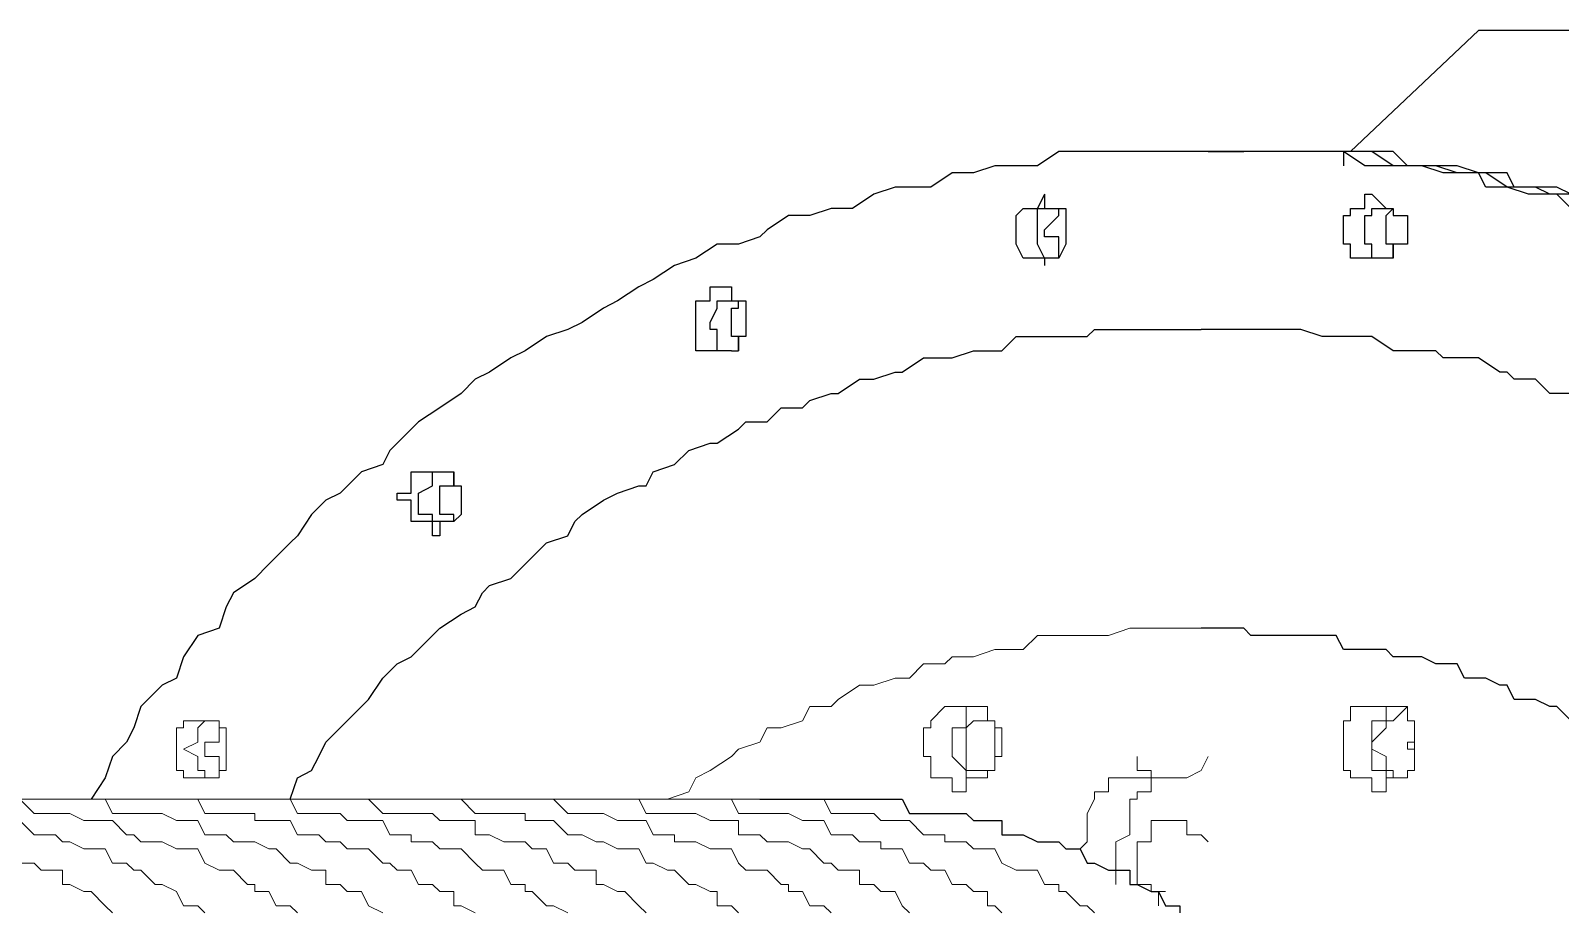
# Model space of a CAD drawing. Header units: millimetres. Extents: x 37084 to 180780, y -153145 to -16322.
# Drawn here: x 70643.2 to 71090.4, y -114963.6 to -114706.7 of the extents above; entities that cross this region are included whole.
import ezdxf

# ---------------------------------------------------------------- set-up
doc = ezdxf.new("R2010")
doc.units = ezdxf.units.MM
doc.header["$MEASUREMENT"] = 0
doc.linetypes.add('CONTINU', pattern=[0])
doc.layers.add('00', color=5, linetype='Continuous', lineweight=9)

# ---------------------------------------------------------------- blocks, each defined once
blk = doc.blocks.new('MBA')
at = {"color": 0, "linetype": 'ByBlock', "lineweight": 25}
for points in [[(1953390.4, 287146.39), (1953427.84, 287181.75)], [(1954700.9, 287181.75), (1953427.84, 287181.75)], [(1953348.79, 287146.39), (1953342.55, 287146.39), (1953336.31, 287146.39), (1953332.15, 287146.39), (1953325.91, 287146.39), (1953315.51, 287146.39), (1953311.35, 287146.39), (1953305.11, 287146.39), (1953298.87, 287142.23), (1953292.63, 287142.23), (1953286.39, 287142.23), (1953280.15, 287140.15), (1953273.91, 287140.15), (1953267.67, 287135.99), (1953261.43, 287135.99), (1953257.27, 287135.99), (1953251.03, 287133.91), (1953244.79, 287129.75), (1953238.55, 287129.75), (1953232.3, 287127.67), (1953226.06, 287127.67), (1953219.82, 287123.51), (1953217.74, 287121.42), (1953211.5, 287119.34), (1953205.26, 287119.34), (1953199.02, 287115.18), (1953192.78, 287113.1), (1953186.54, 287108.94), (1953182.38, 287106.86), (1953176.14, 287102.7), (1953171.98, 287100.62), (1953165.74, 287096.46), (1953161.58, 287094.38), (1953155.34, 287092.3), (1953149.1, 287088.14), (1953144.94, 287086.06), (1953138.7, 287081.9), (1953134.54, 287079.82), (1953130.38, 287075.66), (1953124.14, 287071.5), (1953117.9, 287067.34), (1953115.82, 287065.26), (1953109.58, 287059.02), (1953107.5, 287054.86), (1953101.25, 287052.78), (1953095.01, 287046.54), (1953090.85, 287044.46), (1953086.69, 287040.3), (1953082.53, 287034.06), (1953080.45, 287031.98), (1953074.21, 287025.74), (1953070.05, 287021.58), (1953063.81, 287017.42), (1953061.73, 287013.26), (1953059.65, 287007.02), (1953053.41, 287004.94), (1953049.25, 286998.7), (1953047.17, 286992.46), (1953043.01, 286990.37), (1953036.77, 286984.13), (1953034.69, 286977.89), (1953032.61, 286973.73), (1953028.45, 286969.57), (1953026.37, 286963.33), (1953022.21, 286957.09)], [(1953359.19, 287146.39), (1953348.79, 287146.39)], [(1953348.79, 287146.39), (1953355.03, 287146.39), (1953359.19, 287146.39)], [(1953359.19, 287146.39), (1953355.03, 287146.39)], [(1953454.88, 287129.75), (1953450.72, 287133.91), (1953444.48, 287133.91), (1953442.4, 287133.91), (1953436.16, 287135.99), (1953429.92, 287135.99), (1953427.84, 287140.15), (1953421.6, 287140.15), (1953417.44, 287140.15), (1953411.2, 287142.23), (1953407.04, 287142.23), (1953402.88, 287142.23), (1953396.64, 287142.23), (1953394.56, 287142.23), (1953388.32, 287146.39), (1953382.08, 287146.39), (1953380, 287146.39), (1953373.76, 287146.39), (1953367.52, 287146.39), (1953363.35, 287146.39), (1953359.19, 287146.39)], [(1953359.19, 287146.39), (1953355.03, 287146.39)], [(1953454.88, 287133.91), (1953450.72, 287135.99), (1953444.48, 287135.99), (1953438.24, 287135.99), (1953436.16, 287140.15), (1953429.92, 287140.15), (1953427.84, 287140.15), (1953421.6, 287142.23), (1953417.44, 287142.23), (1953411.2, 287142.23), (1953407.04, 287142.23), (1953402.88, 287146.39), (1953396.64, 287146.39), (1953394.56, 287146.39), (1953388.32, 287146.39), (1953382.08, 287146.39), (1953380, 287146.39), (1953373.76, 287146.39), (1953369.6, 287146.39), (1953363.35, 287146.39), (1953359.19, 287146.39)], [(1953454.88, 287133.91), (1953448.64, 287133.91), (1953444.48, 287135.99), (1953438.24, 287135.99), (1953436.16, 287135.99), (1953429.92, 287140.15), (1953423.68, 287140.15), (1953421.6, 287140.15), (1953415.36, 287142.23), (1953411.2, 287142.23), (1953407.04, 287142.23), (1953402.88, 287142.23), (1953396.64, 287146.39), (1953390.4, 287146.39), (1953388.32, 287146.39), (1953382.08, 287146.39), (1953380, 287146.39), (1953373.76, 287146.39), (1953369.6, 287146.39), (1953363.35, 287146.39), (1953359.19, 287146.39)], [(1953388.32, 287146.39), (1953386.24, 287146.39)], [(1953388.32, 287146.39), (1953388.32, 287142.23)], [(1953300.95, 287133.91), (1953298.87, 287129.75)], [(1953300.95, 287133.91), (1953300.95, 287129.75), (1953305.11, 287129.75), (1953307.19, 287129.75), (1953307.19, 287127.67), (1953307.19, 287123.51), (1953307.19, 287121.42), (1953307.19, 287119.34), (1953305.11, 287115.18), (1953300.95, 287115.18)], [(1953396.64, 287115.18), (1953394.56, 287115.18), (1953390.4, 287115.18), (1953390.4, 287119.34), (1953388.32, 287119.34), (1953388.32, 287121.42), (1953388.32, 287123.51), (1953388.32, 287127.67), (1953390.4, 287127.67), (1953390.4, 287129.75), (1953394.56, 287129.75), (1953394.56, 287133.91), (1953396.64, 287133.91)], [(1953396.64, 287133.91), (1953400.8, 287129.75), (1953402.88, 287129.75), (1953402.88, 287127.67), (1953407.04, 287127.67), (1953407.04, 287123.51), (1953407.04, 287121.42), (1953407.04, 287119.34), (1953402.88, 287119.34), (1953402.88, 287115.18), (1953400.8, 287115.18), (1953396.64, 287115.18)], [(1953300.95, 287115.18), (1953298.87, 287115.18), (1953294.71, 287115.18), (1953292.63, 287119.34), (1953292.63, 287121.42), (1953292.63, 287123.51), (1953292.63, 287127.67), (1953294.71, 287129.75), (1953298.87, 287129.75)], [(1953300.95, 287115.18), (1953298.87, 287119.34), (1953298.87, 287121.42), (1953298.87, 287123.51), (1953298.87, 287127.67), (1953298.87, 287129.75), (1953300.95, 287129.75)], [(1953305.11, 287115.18), (1953305.11, 287119.34), (1953305.11, 287121.42), (1953300.95, 287121.42), (1953300.95, 287123.51), (1953305.11, 287127.67), (1953305.11, 287129.75)], [(1953400.8, 287115.18), (1953396.64, 287115.18), (1953396.64, 287119.34), (1953394.56, 287119.34), (1953394.56, 287121.42), (1953394.56, 287123.51), (1953394.56, 287127.67), (1953396.64, 287127.67), (1953396.64, 287129.75), (1953400.8, 287129.75)], [(1953402.88, 287115.18), (1953402.88, 287119.34), (1953400.8, 287119.34), (1953400.8, 287121.42), (1953400.8, 287123.51), (1953400.8, 287127.67), (1953402.88, 287129.75)], [(1953300.95, 287115.18), (1953300.95, 287113.1)], [(1953203.18, 287102.7), (1953203.18, 287106.86), (1953205.26, 287106.86)], [(1953205.26, 287106.86), (1953209.42, 287106.86), (1953209.42, 287102.7), (1953211.5, 287102.7), (1953213.58, 287102.7), (1953213.58, 287100.62), (1953213.58, 287096.46), (1953213.58, 287094.38), (1953213.58, 287092.3), (1953211.5, 287092.3), (1953211.5, 287088.14)], [(1953209.42, 287106.86), (1953209.42, 287102.7)], [(1953205.26, 287088.14), (1953203.18, 287088.14), (1953199.02, 287088.14), (1953199.02, 287092.3), (1953199.02, 287094.38), (1953199.02, 287096.46), (1953199.02, 287100.62), (1953199.02, 287102.7), (1953203.18, 287102.7)], [(1953209.42, 287088.14), (1953205.26, 287088.14), (1953205.26, 287092.3), (1953205.26, 287094.38), (1953203.18, 287094.38), (1953203.18, 287096.46), (1953205.26, 287100.62), (1953205.26, 287102.7), (1953209.42, 287102.7)], [(1953211.5, 287088.14), (1953211.5, 287092.3), (1953209.42, 287092.3), (1953209.42, 287094.38), (1953209.42, 287096.46), (1953209.42, 287100.62), (1953211.5, 287100.62), (1953211.5, 287102.7)], [(1953080.45, 286957.09), (1953082.53, 286963.33), (1953086.69, 286965.41), (1953088.77, 286969.57), (1953090.85, 286973.73), (1953095.01, 286977.89), (1953097.09, 286979.97), (1953101.25, 286984.13), (1953103.34, 286986.21), (1953107.5, 286992.46), (1953111.66, 286996.62), (1953115.82, 286998.7), (1953117.9, 287000.78), (1953122.06, 287004.94), (1953124.14, 287007.02), (1953130.38, 287011.18), (1953134.54, 287013.26), (1953136.62, 287017.42), (1953138.7, 287019.5), (1953144.94, 287021.58), (1953149.1, 287025.74), (1953151.18, 287027.82), (1953155.34, 287031.98), (1953161.58, 287034.06), (1953163.66, 287038.22), (1953165.74, 287040.3), (1953171.98, 287044.46), (1953176.14, 287046.54), (1953182.38, 287048.62), (1953184.46, 287048.62), (1953186.54, 287052.78), (1953192.78, 287054.86), (1953196.94, 287059.02), (1953203.18, 287061.1), (1953205.26, 287061.1), (1953211.5, 287065.26), (1953213.58, 287067.34), (1953219.82, 287067.34), (1953223.98, 287071.5), (1953230.22, 287071.5), (1953232.3, 287073.58), (1953238.55, 287075.66), (1953240.63, 287075.66), (1953246.87, 287079.82), (1953251.03, 287079.82), (1953257.27, 287081.9), (1953259.35, 287081.9), (1953265.59, 287086.06), (1953267.67, 287086.06), (1953273.91, 287086.06), (1953280.15, 287088.14), (1953284.31, 287088.14), (1953288.47, 287088.14), (1953292.63, 287092.3), (1953298.87, 287092.3), (1953305.11, 287092.3), (1953307.19, 287092.3), (1953313.43, 287092.3), (1953315.51, 287094.38), (1953321.75, 287094.38), (1953327.99, 287094.38), (1953332.15, 287094.38), (1953336.31, 287094.38), (1953340.47, 287094.38), (1953346.71, 287094.38)], [(1953456.96, 287075.66), (1953450.72, 287075.66), (1953448.64, 287075.66), (1953444.48, 287079.82), (1953438.24, 287079.82), (1953436.16, 287081.9), (1953434.08, 287081.9), (1953427.84, 287086.06), (1953423.68, 287086.06), (1953417.44, 287086.06), (1953415.36, 287088.14), (1953411.2, 287088.14), (1953407.04, 287088.14), (1953402.88, 287088.14), (1953396.64, 287092.3), (1953394.56, 287092.3), (1953388.32, 287092.3), (1953386.24, 287092.3), (1953382.08, 287092.3), (1953375.84, 287094.38), (1953373.76, 287094.38), (1953367.52, 287094.38), (1953363.35, 287094.38), (1953359.19, 287094.38), (1953355.03, 287094.38), (1953352.95, 287094.38)], [(1953352.95, 287094.38), (1953346.71, 287094.38)], [(1953209.42, 287088.14), (1953205.26, 287088.14)], [(1953209.42, 287088.14), (1953211.5, 287088.14)], [(1953122.06, 287034.06), (1953122.06, 287038.22), (1953117.9, 287038.22), (1953115.82, 287038.22), (1953115.82, 287040.3), (1953115.82, 287044.46), (1953111.66, 287044.46), (1953111.66, 287046.54), (1953115.82, 287046.54), (1953115.82, 287048.62), (1953115.82, 287052.78)], [(1953115.82, 287052.78), (1953117.9, 287052.78), (1953122.06, 287052.78)], [(1953124.14, 287038.22), (1953122.06, 287038.22), (1953122.06, 287040.3), (1953117.9, 287040.3), (1953117.9, 287044.46), (1953117.9, 287046.54), (1953122.06, 287048.62), (1953122.06, 287052.78)], [(1953122.06, 287052.78), (1953124.14, 287052.78)], [(1953122.06, 287052.78), (1953124.14, 287052.78), (1953128.3, 287052.78), (1953128.3, 287048.62), (1953130.38, 287048.62), (1953130.38, 287046.54), (1953130.38, 287044.46), (1953130.38, 287040.3), (1953128.3, 287038.22)], [(1953128.3, 287038.22), (1953128.3, 287040.3), (1953124.14, 287040.3), (1953124.14, 287044.46), (1953124.14, 287046.54), (1953124.14, 287048.62), (1953128.3, 287048.62), (1953128.3, 287052.78)], [(1953128.3, 287052.78), (1953128.3, 287048.62)], [(1953128.3, 287038.22), (1953124.14, 287038.22), (1953124.14, 287034.06), (1953122.06, 287034.06)], [(1953454.88, 286979.97), (1953450.72, 286984.13), (1953448.64, 286984.13), (1953444.48, 286986.21), (1953442.4, 286986.21), (1953438.24, 286986.21), (1953436.16, 286990.37), (1953434.08, 286990.37), (1953429.92, 286992.46), (1953427.84, 286992.46), (1953423.68, 286992.46), (1953421.6, 286996.62), (1953417.44, 286996.62), (1953415.36, 286996.62), (1953411.2, 286998.7), (1953409.12, 286998.7), (1953407.04, 286998.7), (1953402.88, 286998.7), (1953400.8, 287000.78), (1953396.64, 287000.78), (1953394.56, 287000.78), (1953390.4, 287000.78), (1953388.32, 287000.78), (1953386.24, 287004.94), (1953382.08, 287004.94), (1953380, 287004.94), (1953375.84, 287004.94), (1953373.76, 287004.94), (1953367.52, 287004.94), (1953363.35, 287004.94), (1953361.27, 287004.94), (1953359.19, 287007.02), (1953355.03, 287007.02), (1953352.95, 287007.02), (1953348.79, 287007.02), (1953346.71, 287007.02)], [(1953217.74, 286957.09), (1953219.82, 286957.09), (1953223.98, 286957.09), (1953226.06, 286957.09), (1953230.22, 286957.09), (1953232.3, 286957.09), (1953236.47, 286957.09), (1953238.55, 286957.09), (1953240.63, 286957.09), (1953244.79, 286957.09), (1953246.87, 286957.09), (1953251.03, 286957.09), (1953253.11, 286957.09), (1953257.27, 286957.09), (1953259.35, 286957.09), (1953261.43, 286952.93), (1953265.59, 286952.93), (1953267.67, 286952.93), (1953271.83, 286952.93), (1953273.91, 286952.93), (1953278.07, 286952.93), (1953280.15, 286950.85), (1953284.31, 286950.85), (1953286.39, 286950.85), (1953288.47, 286950.85), (1953288.47, 286946.69), (1953292.63, 286946.69), (1953294.71, 286946.69), (1953298.87, 286944.61), (1953300.95, 286944.61), (1953305.11, 286944.61), (1953307.19, 286942.53), (1953311.35, 286942.53), (1953313.43, 286938.37), (1953315.51, 286938.37), (1953319.67, 286936.29), (1953321.75, 286936.29), (1953325.91, 286936.29), (1953325.91, 286932.13), (1953327.99, 286932.13), (1953332.15, 286930.05), (1953334.23, 286930.05), (1953336.31, 286925.89), (1953340.47, 286925.89), (1953340.47, 286923.81)]]:
    blk.add_lwpolyline(points, dxfattribs=at)
at = {"color": 0, "linetype": 'ByBlock', "lineweight": 13}
for points in [[(1953190.7, 286957.09), (1953196.94, 286959.17), (1953199.02, 286963.33), (1953203.18, 286965.41), (1953209.42, 286969.57), (1953211.5, 286971.65), (1953217.74, 286973.73), (1953219.82, 286977.89), (1953223.98, 286977.89), (1953230.22, 286979.97), (1953232.3, 286984.13), (1953238.55, 286984.13), (1953240.63, 286986.21), (1953246.87, 286990.37), (1953251.03, 286990.37), (1953257.27, 286992.46), (1953261.43, 286992.46), (1953265.59, 286996.62), (1953271.83, 286996.62), (1953273.91, 286998.7), (1953280.15, 286998.7), (1953286.39, 287000.78), (1953288.47, 287000.78), (1953294.71, 287000.78), (1953298.87, 287004.94), (1953305.11, 287004.94), (1953311.35, 287004.94), (1953313.43, 287004.94), (1953319.67, 287004.94), (1953325.91, 287007.02), (1953327.99, 287007.02), (1953334.23, 287007.02), (1953336.31, 287007.02)], [(1953336.31, 287007.02), (1953346.71, 287007.02)], [(1953267.67, 286965.41), (1953267.67, 286969.57), (1953265.59, 286969.57), (1953265.59, 286971.65), (1953265.59, 286973.73), (1953265.59, 286977.89), (1953267.67, 286977.89), (1953267.67, 286979.97), (1953271.83, 286984.13), (1953273.91, 286984.13), (1953278.07, 286984.13)], [(1953278.07, 286965.41), (1953273.91, 286969.57), (1953273.91, 286971.65), (1953273.91, 286973.73), (1953273.91, 286977.89), (1953278.07, 286977.89), (1953278.07, 286979.97), (1953278.07, 286984.13), (1953280.15, 286984.13)], [(1953284.31, 286984.13), (1953284.31, 286979.97), (1953280.15, 286979.97), (1953278.07, 286977.89), (1953278.07, 286973.73), (1953278.07, 286971.65)], [(1953278.07, 286984.13), (1953280.15, 286984.13), (1953284.31, 286984.13), (1953284.31, 286979.97), (1953286.39, 286979.97), (1953286.39, 286977.89)], [(1953388.32, 286971.65), (1953388.32, 286973.73), (1953388.32, 286977.89), (1953388.32, 286979.97), (1953390.4, 286979.97), (1953390.4, 286984.13), (1953394.56, 286984.13), (1953396.64, 286984.13), (1953400.8, 286984.13)], [(1953407.04, 286984.13), (1953402.88, 286979.97), (1953400.8, 286979.97), (1953400.8, 286977.89), (1953396.64, 286973.73), (1953396.64, 286971.65), (1953400.8, 286969.57), (1953400.8, 286965.41), (1953402.88, 286965.41), (1953402.88, 286963.33), (1953407.04, 286963.33)], [(1953396.64, 286971.65), (1953396.64, 286973.73), (1953396.64, 286977.89), (1953396.64, 286979.97), (1953400.8, 286979.97), (1953400.8, 286984.13), (1953402.88, 286984.13)], [(1953400.8, 286984.13), (1953402.88, 286984.13), (1953407.04, 286984.13), (1953407.04, 286979.97), (1953409.12, 286979.97), (1953409.12, 286977.89), (1953409.12, 286973.73), (1953409.12, 286971.65)], [(1953407.04, 286984.13), (1953407.04, 286979.97)], [(1953047.17, 286977.89), (1953049.25, 286977.89), (1953049.25, 286979.97), (1953053.41, 286979.97)], [(1953053.41, 286963.33), (1953049.25, 286963.33), (1953049.25, 286965.41), (1953047.17, 286965.41), (1953047.17, 286969.57), (1953047.17, 286971.65), (1953047.17, 286973.73), (1953047.17, 286977.89)], [(1953055.49, 286963.33), (1953055.49, 286965.41), (1953053.41, 286965.41), (1953053.41, 286969.57), (1953049.25, 286971.65), (1953053.41, 286973.73), (1953053.41, 286977.89)], [(1953053.41, 286977.89), (1953055.49, 286979.97)], [(1953053.41, 286979.97), (1953055.49, 286979.97), (1953059.65, 286979.97), (1953059.65, 286977.89), (1953061.73, 286977.89), (1953061.73, 286973.73), (1953061.73, 286971.65), (1953061.73, 286969.57)], [(1953059.65, 286965.41), (1953059.65, 286969.57), (1953055.49, 286969.57), (1953055.49, 286971.65), (1953055.49, 286973.73), (1953059.65, 286973.73), (1953059.65, 286977.89)], [(1953059.65, 286977.89), (1953059.65, 286973.73)], [(1953286.39, 286977.89), (1953288.47, 286977.89), (1953288.47, 286973.73), (1953288.47, 286971.65), (1953288.47, 286969.57), (1953286.39, 286969.57), (1953286.39, 286965.41), (1953284.31, 286965.41), (1953284.31, 286963.33), (1953280.15, 286963.33), (1953278.07, 286963.33), (1953278.07, 286959.17)], [(1953286.39, 286977.89), (1953286.39, 286973.73), (1953286.39, 286971.65)], [(1953409.12, 286969.57), (1953409.12, 286971.65), (1953407.04, 286971.65), (1953407.04, 286973.73), (1953409.12, 286973.73), (1953409.12, 286977.89)], [(1953061.73, 286969.57), (1953061.73, 286965.41), (1953059.65, 286965.41), (1953059.65, 286963.33), (1953055.49, 286963.33), (1953053.41, 286963.33)], [(1953278.07, 286971.65), (1953278.07, 286969.57)], [(1953278.07, 286971.65), (1953278.07, 286969.57), (1953278.07, 286965.41), (1953280.15, 286965.41), (1953284.31, 286965.41), (1953284.31, 286963.33)], [(1953286.39, 286969.57), (1953286.39, 286971.65)], [(1953332.15, 286963.33), (1953332.15, 286965.41), (1953327.99, 286965.41), (1953327.99, 286969.57)], [(1953342.55, 286963.33), (1953346.71, 286965.41), (1953348.79, 286969.57)], [(1953400.8, 286959.17), (1953396.64, 286959.17), (1953396.64, 286963.33), (1953394.56, 286963.33), (1953390.4, 286963.33), (1953390.4, 286965.41), (1953388.32, 286965.41), (1953388.32, 286969.57), (1953388.32, 286971.65)], [(1953402.88, 286963.33), (1953400.8, 286963.33), (1953400.8, 286965.41), (1953396.64, 286965.41), (1953396.64, 286969.57), (1953396.64, 286971.65)], [(1953409.12, 286971.65), (1953409.12, 286969.57), (1953409.12, 286965.41), (1953407.04, 286965.41), (1953407.04, 286963.33), (1953402.88, 286963.33), (1953400.8, 286963.33), (1953400.8, 286959.17)], [(1953278.07, 286959.17), (1953273.91, 286959.17), (1953273.91, 286963.33), (1953271.83, 286963.33), (1953267.67, 286963.33), (1953267.67, 286965.41)], [(1953280.15, 286963.33), (1953278.07, 286963.33), (1953278.07, 286965.41)], [(1953321.75, 286963.33), (1953319.67, 286963.33), (1953319.67, 286959.17), (1953315.51, 286959.17), (1953315.51, 286957.09), (1953313.43, 286952.93), (1953313.43, 286950.85), (1953313.43, 286946.69), (1953313.43, 286944.61), (1953311.35, 286942.53)], [(1953342.55, 286963.33), (1953321.75, 286963.33)], [(1953334.23, 286963.33), (1953332.15, 286963.33), (1953332.15, 286959.17), (1953327.99, 286959.17), (1953327.99, 286957.09), (1953325.91, 286957.09), (1953325.91, 286952.93), (1953325.91, 286950.85), (1953325.91, 286946.69), (1953321.75, 286944.61), (1953321.75, 286942.53), (1953321.75, 286938.37), (1953321.75, 286936.29)], [(1953332.15, 286963.33), (1953332.15, 286959.17)], [(1953001.41, 286938.37), (1953005.57, 286938.37), (1953007.65, 286936.29), (1953011.81, 286936.29), (1953013.89, 286936.29), (1953013.89, 286932.13), (1953015.97, 286932.13), (1953020.13, 286930.05), (1953022.21, 286930.05), (1953026.37, 286925.89), (1953028.45, 286923.81)], [(1953001.41, 286950.85), (1953005.57, 286946.69), (1953007.65, 286946.69), (1953011.81, 286946.69), (1953013.89, 286944.61), (1953015.97, 286944.61), (1953020.13, 286942.53), (1953022.21, 286942.53), (1953026.37, 286942.53), (1953028.45, 286938.37), (1953032.61, 286938.37), (1953034.69, 286936.29), (1953036.77, 286936.29), (1953040.93, 286932.13), (1953043.01, 286932.13), (1953047.17, 286930.05), (1953049.25, 286925.89), (1953053.41, 286925.89), (1953055.49, 286923.81)], [(1953001.41, 286957.09), (1953005.57, 286952.93), (1953007.65, 286952.93), (1953011.81, 286952.93), (1953013.89, 286952.93), (1953015.97, 286952.93), (1953020.13, 286950.85), (1953022.21, 286950.85), (1953026.37, 286950.85), (1953028.45, 286950.85), (1953032.61, 286946.69), (1953034.69, 286946.69), (1953036.77, 286944.61), (1953040.93, 286944.61), (1953043.01, 286944.61), (1953047.17, 286942.53), (1953049.25, 286942.53), (1953053.41, 286942.53), (1953055.49, 286938.37), (1953059.65, 286936.29), (1953061.73, 286936.29), (1953063.81, 286936.29), (1953067.97, 286932.13), (1953070.05, 286932.13), (1953070.05, 286930.05), (1953074.21, 286930.05), (1953076.29, 286925.89), (1953080.45, 286925.89), (1953082.53, 286923.81)], [(1953001.41, 286957.09), (1953005.57, 286957.09), (1953007.65, 286957.09), (1953011.81, 286957.09), (1953013.89, 286957.09), (1953015.97, 286957.09), (1953020.13, 286957.09), (1953022.21, 286957.09), (1953026.37, 286957.09), (1953028.45, 286952.93), (1953032.61, 286952.93), (1953034.69, 286952.93), (1953036.77, 286952.93), (1953040.93, 286952.93), (1953043.01, 286952.93), (1953047.17, 286950.85), (1953049.25, 286950.85), (1953053.41, 286950.85), (1953055.49, 286946.69), (1953059.65, 286946.69), (1953061.73, 286946.69), (1953063.81, 286944.61), (1953067.97, 286944.61), (1953070.05, 286944.61), (1953074.21, 286942.53), (1953076.29, 286942.53), (1953080.45, 286938.37), (1953082.53, 286938.37), (1953086.69, 286936.29), (1953088.77, 286936.29), (1953090.85, 286936.29), (1953090.85, 286932.13), (1953095.01, 286932.13), (1953097.09, 286930.05), (1953101.25, 286930.05), (1953103.34, 286925.89), (1953107.5, 286923.81)], [(1953007.65, 286957.09), (1953011.81, 286957.09), (1953013.89, 286957.09), (1953015.97, 286957.09), (1953020.13, 286957.09), (1953022.21, 286957.09), (1953026.37, 286957.09), (1953028.45, 286957.09), (1953032.61, 286957.09), (1953034.69, 286957.09), (1953036.77, 286957.09), (1953040.93, 286957.09), (1953043.01, 286957.09), (1953047.17, 286957.09), (1953049.25, 286957.09), (1953053.41, 286957.09), (1953055.49, 286952.93), (1953059.65, 286952.93), (1953061.73, 286952.93), (1953063.81, 286952.93), (1953067.97, 286952.93), (1953070.05, 286952.93), (1953070.05, 286950.85), (1953074.21, 286950.85), (1953076.29, 286950.85), (1953080.45, 286950.85), (1953082.53, 286946.69), (1953086.69, 286946.69), (1953088.77, 286946.69), (1953090.85, 286944.61), (1953095.01, 286944.61), (1953097.09, 286942.53), (1953101.25, 286942.53), (1953103.34, 286942.53), (1953107.5, 286938.37), (1953109.58, 286938.37), (1953111.66, 286936.29), (1953115.82, 286936.29), (1953117.9, 286932.13), (1953122.06, 286932.13), (1953124.14, 286930.05), (1953128.3, 286930.05), (1953128.3, 286925.89), (1953130.38, 286925.89), (1953134.54, 286923.81)], [(1953034.69, 286957.09), (1953036.77, 286957.09), (1953040.93, 286957.09), (1953043.01, 286957.09), (1953047.17, 286957.09), (1953049.25, 286957.09), (1953053.41, 286957.09), (1953055.49, 286957.09), (1953059.65, 286957.09), (1953061.73, 286957.09), (1953063.81, 286957.09), (1953067.97, 286957.09), (1953070.05, 286957.09), (1953074.21, 286957.09), (1953076.29, 286957.09), (1953080.45, 286957.09), (1953082.53, 286952.93), (1953086.69, 286952.93), (1953088.77, 286952.93), (1953090.85, 286952.93), (1953095.01, 286952.93), (1953097.09, 286950.85), (1953101.25, 286950.85), (1953103.34, 286950.85), (1953107.5, 286950.85), (1953109.58, 286946.69), (1953111.66, 286946.69), (1953115.82, 286946.69), (1953115.82, 286944.61), (1953117.9, 286944.61), (1953122.06, 286944.61), (1953124.14, 286942.53), (1953128.3, 286942.53), (1953130.38, 286942.53), (1953134.54, 286938.37), (1953136.62, 286936.29), (1953138.7, 286936.29), (1953142.86, 286936.29), (1953144.94, 286932.13), (1953149.1, 286932.13), (1953149.1, 286930.05), (1953151.18, 286930.05), (1953155.34, 286925.89), (1953157.42, 286925.89), (1953161.58, 286923.81)], [(1953059.65, 286957.09), (1953061.73, 286957.09), (1953063.81, 286957.09), (1953067.97, 286957.09), (1953070.05, 286957.09), (1953074.21, 286957.09), (1953076.29, 286957.09), (1953080.45, 286957.09), (1953082.53, 286957.09), (1953086.69, 286957.09), (1953088.77, 286957.09), (1953090.85, 286957.09), (1953095.01, 286957.09), (1953097.09, 286957.09), (1953101.25, 286957.09), (1953103.34, 286957.09), (1953107.5, 286952.93), (1953109.58, 286952.93), (1953111.66, 286952.93), (1953115.82, 286952.93), (1953117.9, 286952.93), (1953122.06, 286952.93), (1953124.14, 286950.85), (1953128.3, 286950.85), (1953130.38, 286950.85), (1953134.54, 286950.85), (1953134.54, 286946.69), (1953136.62, 286946.69), (1953138.7, 286946.69), (1953142.86, 286944.61), (1953144.94, 286944.61), (1953149.1, 286944.61), (1953151.18, 286942.53), (1953155.34, 286942.53), (1953157.42, 286938.37), (1953161.58, 286938.37), (1953163.66, 286936.29), (1953165.74, 286936.29), (1953169.9, 286936.29), (1953169.9, 286932.13), (1953171.98, 286932.13), (1953176.14, 286930.05), (1953178.22, 286930.05), (1953182.38, 286925.89), (1953184.46, 286923.81)], [(1953086.69, 286957.09), (1953088.77, 286957.09), (1953090.85, 286957.09), (1953095.01, 286957.09), (1953097.09, 286957.09), (1953101.25, 286957.09), (1953103.34, 286957.09), (1953107.5, 286957.09), (1953109.58, 286957.09), (1953111.66, 286957.09), (1953115.82, 286957.09), (1953117.9, 286957.09), (1953122.06, 286957.09), (1953124.14, 286957.09), (1953128.3, 286957.09), (1953130.38, 286957.09), (1953134.54, 286952.93), (1953136.62, 286952.93), (1953138.7, 286952.93), (1953142.86, 286952.93), (1953144.94, 286952.93), (1953149.1, 286952.93), (1953149.1, 286950.85), (1953151.18, 286950.85), (1953155.34, 286950.85), (1953157.42, 286950.85), (1953161.58, 286946.69), (1953163.66, 286946.69), (1953165.74, 286946.69), (1953169.9, 286944.61), (1953171.98, 286944.61), (1953176.14, 286942.53), (1953178.22, 286942.53), (1953182.38, 286942.53), (1953184.46, 286938.37), (1953186.54, 286938.37), (1953190.7, 286936.29), (1953192.78, 286936.29), (1953196.94, 286932.13), (1953199.02, 286932.13), (1953203.18, 286930.05), (1953205.26, 286930.05), (1953205.26, 286925.89), (1953209.42, 286925.89), (1953211.5, 286923.81)], [(1953111.66, 286957.09), (1953115.82, 286957.09), (1953117.9, 286957.09), (1953122.06, 286957.09), (1953124.14, 286957.09), (1953128.3, 286957.09), (1953130.38, 286957.09), (1953134.54, 286957.09), (1953136.62, 286957.09), (1953138.7, 286957.09), (1953142.86, 286957.09), (1953144.94, 286957.09), (1953149.1, 286957.09), (1953151.18, 286957.09), (1953155.34, 286957.09), (1953157.42, 286957.09), (1953161.58, 286952.93), (1953163.66, 286952.93), (1953165.74, 286952.93), (1953169.9, 286952.93), (1953171.98, 286952.93), (1953176.14, 286950.85), (1953178.22, 286950.85), (1953182.38, 286950.85), (1953184.46, 286950.85), (1953186.54, 286946.69), (1953190.7, 286946.69), (1953192.78, 286946.69), (1953192.78, 286944.61), (1953196.94, 286944.61), (1953199.02, 286944.61), (1953203.18, 286942.53), (1953205.26, 286942.53), (1953209.42, 286942.53), (1953211.5, 286938.37), (1953213.58, 286936.29), (1953217.74, 286936.29), (1953219.82, 286936.29), (1953223.98, 286932.13), (1953226.06, 286932.13), (1953226.06, 286930.05), (1953230.22, 286930.05), (1953232.3, 286925.89), (1953236.47, 286925.89), (1953238.55, 286923.81)], [(1953138.7, 286957.09), (1953142.86, 286957.09), (1953144.94, 286957.09), (1953149.1, 286957.09), (1953151.18, 286957.09), (1953155.34, 286957.09), (1953157.42, 286957.09), (1953161.58, 286957.09), (1953163.66, 286957.09), (1953165.74, 286957.09), (1953169.9, 286957.09), (1953171.98, 286957.09), (1953176.14, 286957.09), (1953178.22, 286957.09), (1953182.38, 286957.09), (1953184.46, 286952.93), (1953186.54, 286952.93), (1953190.7, 286952.93), (1953192.78, 286952.93), (1953196.94, 286952.93), (1953199.02, 286952.93), (1953203.18, 286950.85), (1953205.26, 286950.85), (1953209.42, 286950.85), (1953211.5, 286950.85), (1953211.5, 286946.69), (1953213.58, 286946.69), (1953217.74, 286946.69), (1953219.82, 286944.61), (1953223.98, 286944.61), (1953226.06, 286944.61), (1953230.22, 286942.53), (1953232.3, 286942.53), (1953236.47, 286938.37), (1953238.55, 286938.37), (1953240.63, 286936.29), (1953244.79, 286936.29), (1953246.87, 286936.29), (1953246.87, 286932.13), (1953251.03, 286932.13), (1953253.11, 286930.05), (1953257.27, 286930.05), (1953259.35, 286925.89), (1953261.43, 286923.81)], [(1953163.66, 286957.09), (1953165.74, 286957.09), (1953169.9, 286957.09), (1953171.98, 286957.09), (1953176.14, 286957.09), (1953178.22, 286957.09), (1953182.38, 286957.09), (1953184.46, 286957.09), (1953186.54, 286957.09), (1953190.7, 286957.09), (1953192.78, 286957.09), (1953196.94, 286957.09), (1953199.02, 286957.09), (1953203.18, 286957.09), (1953205.26, 286957.09), (1953209.42, 286957.09), (1953211.5, 286952.93), (1953213.58, 286952.93), (1953217.74, 286952.93), (1953219.82, 286952.93), (1953223.98, 286952.93), (1953226.06, 286952.93), (1953230.22, 286950.85), (1953232.3, 286950.85), (1953236.47, 286950.85), (1953238.55, 286946.69), (1953240.63, 286946.69), (1953244.79, 286946.69), (1953246.87, 286944.61), (1953251.03, 286944.61), (1953253.11, 286944.61), (1953253.11, 286942.53), (1953257.27, 286942.53), (1953259.35, 286942.53), (1953261.43, 286938.37), (1953265.59, 286938.37), (1953267.67, 286936.29), (1953271.83, 286936.29), (1953273.91, 286932.13), (1953278.07, 286932.13), (1953280.15, 286930.05), (1953284.31, 286930.05), (1953284.31, 286925.89), (1953286.39, 286925.89), (1953288.47, 286923.81)], [(1953190.7, 286957.09), (1953192.78, 286957.09), (1953196.94, 286957.09), (1953199.02, 286957.09), (1953203.18, 286957.09), (1953205.26, 286957.09), (1953209.42, 286957.09), (1953211.5, 286957.09), (1953213.58, 286957.09), (1953217.74, 286957.09), (1953219.82, 286957.09), (1953223.98, 286957.09), (1953226.06, 286957.09), (1953230.22, 286957.09), (1953232.3, 286957.09), (1953236.47, 286957.09), (1953238.55, 286952.93), (1953240.63, 286952.93), (1953244.79, 286952.93), (1953246.87, 286952.93), (1953251.03, 286952.93), (1953253.11, 286950.85), (1953257.27, 286950.85), (1953259.35, 286950.85), (1953261.43, 286950.85), (1953265.59, 286946.69), (1953267.67, 286946.69), (1953271.83, 286946.69), (1953271.83, 286944.61), (1953273.91, 286944.61), (1953278.07, 286944.61), (1953280.15, 286942.53), (1953284.31, 286942.53), (1953286.39, 286942.53), (1953288.47, 286938.37), (1953292.63, 286936.29), (1953294.71, 286936.29), (1953298.87, 286936.29), (1953300.95, 286932.13), (1953305.11, 286932.13), (1953305.11, 286930.05), (1953307.19, 286930.05), (1953311.35, 286925.89), (1953313.43, 286925.89), (1953315.51, 286923.81)], [(1953327.99, 286936.29), (1953327.99, 286938.37), (1953327.99, 286942.53), (1953327.99, 286944.61), (1953332.15, 286944.61), (1953332.15, 286946.69), (1953332.15, 286950.85), (1953334.23, 286950.85)], [(1953334.23, 286950.85), (1953342.55, 286950.85)], [(1953342.55, 286950.85), (1953342.55, 286946.69), (1953346.71, 286946.69), (1953348.79, 286944.61)], [(1953321.75, 286936.29), (1953321.75, 286932.13)], [(1953327.99, 286936.29), (1953327.99, 286932.13), (1953332.15, 286932.13)], [(1953332.15, 286932.13), (1953332.15, 286930.05), (1953334.23, 286930.05)], [(1953334.23, 286930.05), (1953336.31, 286930.05)], [(1953334.23, 286930.05), (1953334.23, 286925.89)]]:
    blk.add_lwpolyline(points, dxfattribs=at)

msp = doc.modelspace()

# ---------------------------------------------------------------- block references
at = {"layer": '00', "linetype": 'CONTINU', "lineweight": 20}
msp.add_blockref('MBA', (-1882361.32, -401888.42, 0), dxfattribs=at)

doc.saveas('drawing.dxf')
